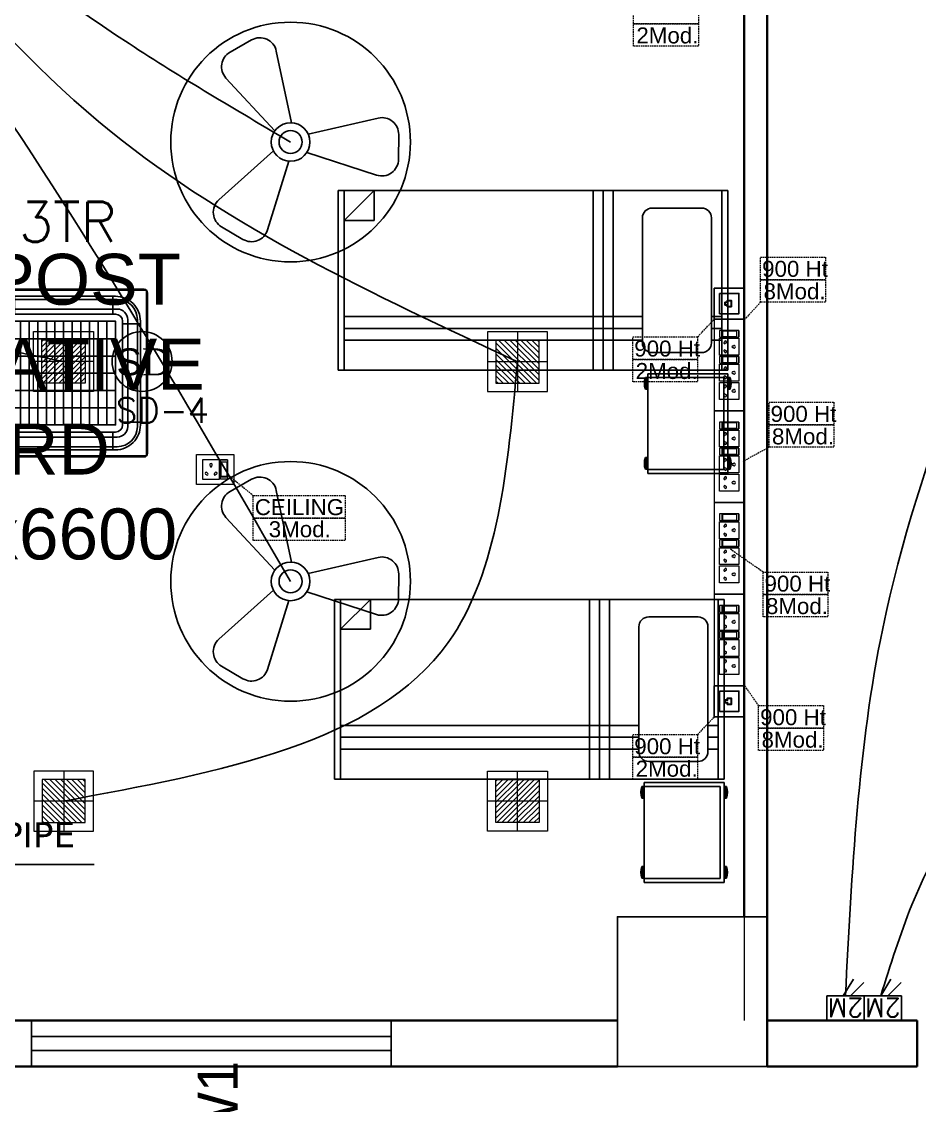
# Model space of a CAD drawing. Extents: x 3550807 to 4078732, y -628171 to -515859.
# Drawn here: x 3730015 to 3734509, y -608060 to -602634 of the extents above; entities that cross this region are included whole.
import ezdxf

# ---------------------------------------------------------------- set-up
doc = ezdxf.new("R2010")
doc.units = 0
doc.header["$LTSCALE"] = 6
doc.header["$MEASUREMENT"] = 0
for name, pattern in [('1', [0]), ('CONTINU', [0]), ('DASHED2', [0.375, 0.25, -0.125])]:
    doc.linetypes.add(name, pattern=pattern)
doc.layers.get('0').update_dxf_attribs({"linetype": 'CONTINUOUS'})
for name, color, linetype in [('24W RAW POWER', 1, 'CONTINUOUS'), ('24W UPS POWER LIGHT', 5, 'CONTINUOUS'), ('AC-AHU', 7, 'CONTINUOUS'), ('COL', 5, 'CONTINUOUS'), ('DIM', 7, 'CONTINUOUS'), ('ELE-1200MM CEILINGFAN', 6, 'CONTINUOUS'), ('ELE-2M RAW P.SB', 40, 'CONTINUOUS'), ('ELE-2M UPS P.SB', 3, 'CONTINUOUS'), ('ELE-8M 6-16A UPS SOCKET', 223, 'CONTINUOUS'), ('ELE.LAN POINT', 3, 'CONTINUOUS'), ('FA-FIRE TEXT', 7, 'CONTINUOUS'), ('furniture', 33, 'CONTINUOUS'), ('JOINERY', 7, 'CONTINUOUS'), ('MEP_HVAC_TEXT', 7, 'CONTINUOUS'), ('TEXT', 5, 'CONTINUOUS'), ('Window', 161, 'CONTINUOUS')]:
    doc.layers.add(name, color=color, linetype=linetype)
doc.layers.add('CFT_LOOPING', color=7, linetype='1', lineweight=0, true_color=0xd6d600)
for name, color, linetype, lineweight in [('ELE-24W EMERGENCY  LED LIGHT', 5, 'CONTINUOUS', 18), ('ELE-24W LED LIGHT', 1, 'CONTINUOUS', 18), ('ELE-2NOS OF 6-16 RAW POWER SOCKET', 1, 'CONTINUOUS', 20), ('ELE-3NOS 6-16A POWER SOCKET', 5, 'CONTINUOUS', 25), ('ELE. 2N0S OF 6-16 UPS SOCKETS', 191, 'CONTINUOUS', 15), ('FA-BELOW SMOKE DERECTOR', 1, 'CONTINUOUS', 25), ('HTL-AC UNIT', 5, 'CONTINUOUS', 25), ('WALL', 10, 'CONTINUOUS', 35)]:
    doc.layers.add(name, color=color, linetype=linetype, lineweight=lineweight)
doc.layers.add('ELE-6A AC SOCKET', color=7, linetype='CONTINUOUS', true_color=0x00ceb6)
doc.layers.add('ELE-LIGHTING WIRING', color=7, linetype='CONTINUOUS', true_color=0x63d7b6)
doc.styles.add('ARIAL', font='arial.ttf')
doc.styles.add('PDF Times New Roman', font='times.ttf')
doc.styles.add('ROMANS', font='romans.shx')
doc.styles.get("Standard").update_dxf_attribs({"font": 'SIMPLEX'})
doc.styles.add('VERDANA', font='verdana.ttf')
doc.dimstyles.new('TEXT', dxfattribs={"dimscale": 0, "dimtxt": 500, "dimasz": 100, "dimexe": 75, "dimexo": 100, "dimgap": 50, "dimtad": 0, "dimdec": 0, "dimzin": 0, "dimdsep": 46, "dimtxsty": 'ARIAL', "dimblk": 'OBLIQUE', "dimcen": 0.09, "dimdle": 100, "dimclrd": 256, "dimclre": 256, "dimclrt": 6, "dimadec": 0, "dimazin": 0, "dimtfac": 1, "dimtdec": 0, "dimtofl": 0, "dimtmove": 2, "dimatfit": 3, "dimfxl": 0, "dimfrac": 2, "dimtolj": 1, "dimtzin": 0, "dimarcsym": 0})

# ---------------------------------------------------------------- blocks, each defined once
blk = doc.blocks.new('A$C45A5314D')
at = {"layer": 'furniture', "color": 8, "ltscale": 0.75}
for p, q in [((-1962.169293559971, 946.4350902461447), (-1950.000318564358, 946.4350930284418)), ((-1962.169293559971, 946.4350902461447), (-1962.16928005009, 887.3469387483783)), ((-1962.169293367304, 945.5326501459349), (-1950.000318371691, 945.5326529282611)), ((-1962.169293111889, 944.4153746164811), (-1950.000318116276, 944.4153773987782)), ((-1962.169292830862, 943.1863666957361), (-1950.000317835249, 943.1863694780623)), ((-1962.169292434934, 941.4545845179528), (-1950.00031743932, 941.454587300279)), ((-1962.169291911297, 939.1641618874855), (-1950.000316915684, 939.1641646698117)), ((-1962.169291229919, 936.184260518261), (-1950.000316234306, 936.1842633005581)), ((-1962.169290279387, 932.0269435954397), (-1950.000315283774, 932.0269463777659)), ((-1962.169289153884, 927.1044393471675), (-1950.000314158271, 927.1044421294937)), ((-1950.000323380576, 967.4999999990396), (-1550.000323380576, 967.5000914549164)), ((-1950.00020906073, 467.4999999990687), (-1950.000323380576, 967.4999999990396)), ((-1930.304268378648, 947.8039540027676), (-1550.000318877283, 947.8040409553505)), ((-1930.304268378648, 947.8039540027676), (-1930.30416306539, 487.1960550009971)), ((-1550.000323380576, 967.5000914549164), (-1550.00020906073, 467.5000914549455)), ((-1537.831343568745, 946.4351872666448), (-1550.000318564358, 946.4351844843186)), ((-1537.83134334872, 945.532747166435), (-1550.000318344333, 945.5327443841379)), ((-1537.831343093188, 944.4154716369521), (-1550.000318088802, 944.415468854655)), ((-1537.831342812278, 943.1864637162362), (-1550.000317807891, 943.1864609339391)), ((-1537.831342416233, 941.4546815384529), (-1550.000317411846, 941.4546787561558)), ((-1537.831341892597, 939.1642589079856), (-1550.00031688821, 939.1642561256886)), ((-1537.831341211218, 936.1843575387611), (-1550.000316206831, 936.1843547564349)), ((-1537.831340260687, 932.0270406159398), (-1550.000315256417, 932.0270378336427)), ((-1537.8313391353, 927.1045363676676), (-1550.000314130913, 927.1045335853705)), ((-1537.831343568745, 946.4351872666448), (-1537.831330058863, 887.3470357688784)), ((-1962.169287734432, 920.8961900892027), (-1950.000312738819, 920.8961928714998)), ((-1962.169285902986, 912.8858390562236), (-1950.000310907373, 912.8858418385498)), ((-1962.169284483534, 906.6775897982589), (-1950.000309487921, 906.6775925805559)), ((-1962.169283358031, 901.7550855499867), (-1950.000308362418, 901.7550883322838)), ((-1962.1692824075, 897.5977686271654), (-1950.000307411887, 897.5977714094915)), ((-1962.169281726237, 894.6178672579408), (-1950.000306730624, 894.6178700402379)), ((-1962.169281202485, 892.3274446274736), (-1950.000306206872, 892.3274474097707)), ((-1962.169280806556, 890.5956624496903), (-1950.000305810943, 890.5956652319874)), ((-1962.16928052553, 889.3666545289743), (-1950.000305529917, 889.3666573112714)), ((-1962.169280270115, 888.2493789994915), (-1950.000305274501, 888.2493817817885)), ((-1962.16928005009, 887.3469387483783), (-1950.000305054476, 887.3469415306754)), ((-1537.831337715848, 920.8962871097028), (-1550.000312711461, 920.8962843273766)), ((-1537.831335884286, 912.8859360767237), (-1550.000310879899, 912.8859332944266)), ((-1537.831334464834, 906.677686818759), (-1550.000309460447, 906.6776840364328)), ((-1537.831333339447, 901.7551825704868), (-1550.00030833506, 901.7551797881606)), ((-1537.831332388916, 897.5978656476655), (-1550.000307384529, 897.5978628653684)), ((-1537.831331707537, 894.6179642784409), (-1550.00030670315, 894.6179614961147)), ((-1537.831331183901, 892.3275416479737), (-1550.000306179514, 892.3275388656475)), ((-1537.831330787856, 890.5957594701904), (-1550.000305783469, 890.5957566878642)), ((-1537.831330506946, 889.3667515494744), (-1550.000305502559, 889.3667487671482)), ((-1537.831330251414, 888.2494760199916), (-1550.000305247027, 888.2494732376654)), ((-1537.831330058863, 887.3470357688784), (-1550.000305054476, 887.3470329865522)), ((-1962.169201872079, 545.4205725681968), (-1950.000226876466, 545.4205753504939)), ((-1962.169201872079, 545.4205725681968), (-1962.169188362197, 486.3324210713618)), ((-1962.169201679528, 544.5181324330333), (-1950.000226683915, 544.5181352153304)), ((-1962.169201423996, 543.4008569035504), (-1950.000226428383, 543.4008596858475)), ((-1537.831251880853, 545.4206695886969), (-1550.000226876466, 545.4206668063707)), ((-1537.831251660828, 544.5182294535043), (-1550.000226656441, 544.5182266712072)), ((-1537.831251405412, 543.4009539240506), (-1550.000226401025, 543.4009511417244)), ((-1537.831251880853, 545.4206695886969), (-1537.831238370971, 486.3325180918619)), ((-1962.169201143086, 542.1718489828345), (-1950.000226147473, 542.1718517651316)), ((-1962.169200747041, 540.4400668050512), (-1950.000225751428, 540.4400695873483)), ((-1962.169200223405, 538.149644174584), (-1950.000225227792, 538.149646956881)), ((-1962.169199542142, 535.1697428053303), (-1950.000224546529, 535.1697455876565)), ((-1962.169198591611, 531.0124258825381), (-1950.000223595998, 531.0124286648352)), ((-1962.169197466108, 526.0899216342368), (-1950.000222470495, 526.089924416563)), ((-1962.169196046656, 519.881672376272), (-1950.000221051043, 519.8816751585982)), ((-1962.169194215094, 511.8713213432929), (-1950.000219219481, 511.8713241256191)), ((-1962.169192795642, 505.6630720853282), (-1950.000217800029, 505.6630748676544)), ((-1962.169191670255, 500.740567837056), (-1950.000216674642, 500.7405706193531)), ((-1962.169190719724, 496.5832509142347), (-1950.000215724111, 496.5832536965609)), ((-1962.169190038345, 493.6033495450101), (-1950.000215042732, 493.6033523273072)), ((-1962.169189514709, 491.3129269145429), (-1950.000214519096, 491.31292969684)), ((-1962.16918911878, 489.5811447367596), (-1950.000214123167, 489.5811475190567)), ((-1962.169188837754, 488.3521368160436), (-1950.000213842141, 488.3521395983407)), ((-1537.831251124386, 542.1719460033055), (-1550.000226119999, 542.1719432210084)), ((-1537.831250728457, 540.4401638255222), (-1550.00022572407, 540.4401610432251)), ((-1537.831250204705, 538.1497411950841), (-1550.000225200318, 538.1497384127579)), ((-1537.831249523442, 535.1698398258304), (-1550.000224519055, 535.1698370435333)), ((-1537.831248572911, 531.0125229030382), (-1550.000223568524, 531.012520120712)), ((-1537.831247447408, 526.0900186547369), (-1550.000222443021, 526.0900158724398)), ((-1537.831246027956, 519.8817693967721), (-1550.000221023569, 519.881766614475)), ((-1537.83124419651, 511.8714183637931), (-1550.000219192123, 511.871415581496)), ((-1537.831242777058, 505.6631691058283), (-1550.000217772671, 505.6631663235312)), ((-1537.831241651555, 500.7406648575561), (-1550.000216647168, 500.7406620752299)), ((-1537.831240701023, 496.5833479347348), (-1550.000215696637, 496.5833451524377)), ((-1537.831240019761, 493.6034465655102), (-1550.000215015374, 493.603443783184)), ((-1537.831239496008, 491.313023935043), (-1550.000214491622, 491.3130211527168)), ((-1537.83123910008, 489.5812417572597), (-1550.000214095693, 489.5812389749335)), ((-1537.831238819053, 488.3522338365437), (-1550.000213814666, 488.3522310542176)), ((-1962.169188582222, 487.2348612865608), (-1950.000213586609, 487.2348640688579)), ((-1962.169188375934, 486.3324211113795), (-1950.000213380321, 486.3324238936766)), ((-1962.169188362197, 486.3324210713618), (-1950.000213366584, 486.3324238536588)), ((-1550.00020906073, 467.5000914549455), (-1950.00020906073, 467.4999999990687)), ((-1550.000213564024, 487.196141953551), (-1930.30416306539, 487.1960550009971)), ((-1537.831238563638, 487.2349583070609), (-1550.000213559251, 487.2349555247347)), ((-1537.831238370971, 486.3325180918619), (-1550.000213366584, 486.3325153095648))]:
    blk.add_line(p, q, dxfattribs=at)
at = {"layer": 'furniture', "color": 8}
for p, q in [((-0.0002057774689774305, 450.0038746585774), (-1950.00020577712, 450.0034288111783)), ((-1950.00020577712, 450.0034288111783), (-1949.999999999767, -450.0034288112074)), ((-1920.472421734361, 450.0034355623939), (-1920.472215957125, -450.0034220599919)), ((-1376.51405436988, -450.0030468742287), (-1376.51405436988, 450.003810747431)), ((-1326.51405436988, -450.0030354422212), (-1326.51405436988, 450.0038221794156)), ((-1276.51405436988, -450.0030240102135), (-1276.51405436988, 450.0038336114002)), ((-29.52778404287528, -450.0029897141217), (-29.52798982011143, 450.0038679073618)), ((-1.164153218269348e-10, -450.0029829629061), (-0.0002057774689774305, 450.0038746585774)), ((-1572.335614510463, 361.8807606632472), (-1819.75112589763, 361.8807040942484)), ((-1920.472387978352, 300.0036517348778), (-1868.964085694443, 300.0036517348778)), ((-1868.964088050066, 312.6677194376825), (-1868.963945073541, -312.6676823806774)), ((-1523.122629853897, 312.6677985107817), (-1523.122486877488, -312.6676033076078)), ((-1523.122627498257, 300.0036517348778), (-29.52795606400309, 300.0036517348778)), ((-1920.472374475908, 240.9480836494184), (-1868.964072191993, 240.9480836494184)), ((-1523.122613995819, 240.9480836494184), (-29.52794256155978, 240.9480836494184)), ((-1920.472360973465, 181.8925155639879), (-1868.964058689544, 181.8925155639879)), ((-1523.12260049338, 181.8925155639879), (-29.52792905911646, 181.8925155639879)), ((-179.5279898201114, -450.00295541816), (-29.52795552411703, -300.0027735416377)), ((-179.5279898201114, -450.00295541816), (-179.5279898201114, -300.0027735416378)), ((-29.52795552411703, -300.0027735416377), (-179.5279898201115, -300.0027735416377)), ((-1819.750960416975, -361.8806445331725), (-1572.335449029924, -361.8805879641736)), ((-1949.999999999767, -450.0034288112074), (-1.164153218269348e-10, -450.0029829629061))]:
    blk.add_line(p, q, dxfattribs=at)
at = {"layer": 'furniture', "color": 8, "ltscale": 0.75}
for centre, start, end in [((-1875.999065871118, 916.8910341996525), 161.0753686590252, 198.9246575401641), ((-1624.001557746669, 916.8910918162728), 341.0753686590253, 18.92465754016413), ((-1875.998974183341, 515.8765165226359), 161.0753686590252, 198.9246575401641), ((-1624.001466058893, 515.8765741392854), 341.0753686590253, 18.92465754016413)]:
    blk.add_arc(centre, 91.09423355751099, start, end, dxfattribs=at)
at = {"layer": 'furniture', "color": 8}
for centre, start, end in [((-1819.751114645507, 312.6677306897182), 90.0000131000894, 180.0000131000894), ((-1572.335603258456, 312.667787258717), 1.310008938467266e-05, 90.0000131000894), ((-1819.750971669098, -312.6676711286423), 180.0000131000894, 270.0000131000893), ((-1572.335460281931, -312.6676145596434), 270.0000131000893, 1.310008938467266e-05)]:
    blk.add_arc(centre, 49.21297340451422, start, end, dxfattribs=at)
blk = doc.blocks.new('2M UPS SB')
at = {"layer": 'ELE-2M UPS P.SB', "color": 3}
for p, q in [((-133.7655910551548, 160), (-69.26612788438797, 265.2194964364171)), ((-88.23655763268471, 160), (-3.38374388217926, 244.8528137430549)), ((-240, 160), (-240, 0)), ((0, 160), (-240, 160)), ((0, 160), (0, 0))]:
    blk.add_line(p, q, dxfattribs=at)
blk.add_text('2M', height=120, rotation=180, dxfattribs=at).set_placement((-6.021764248609543, 142.9791077449918))
blk = doc.blocks.new('2M SB')
at = {"layer": 'ELE-2M RAW P.SB'}
for p, q in [((-133.7655910551548, 160), (-69.26612788438797, 265.2194964364171)), ((-88.23655763268471, 160), (-3.38374388217926, 244.8528137430549)), ((-240, 160), (-240, 0)), ((0, 160), (-240, 160)), ((0, 160), (0, 0))]:
    blk.add_line(p, q, dxfattribs=at)
blk.add_text('2M', height=120, rotation=180, dxfattribs=at).set_placement((-6.021764248609543, 142.9791077449918))
blk = doc.blocks.new('24w led light')
at = {"layer": 'ELE-24W LED LIGHT', "color": 1, "lineweight": 0}
for p, q in [((159.0000000012145, 158.9999999986694), (-159.9999999987274, 159.0000000012225)), ((-159.9999999987274, 159.0000000012225), (-160.0000000012806, -159.9999999987194)), ((-0.5000000012805742, -159.999999999996), (-0.4999999987274407, 158.999999999946)), ((158.9999999987194, -160.0000000012726), (159.0000000012145, 158.9999999986694)), ((114.5367849160933, 114.5367849143026), (-115.5367849143026, 114.5367849161594)), ((-115.5367849143026, 114.5367849161594), (-115.5367849161594, -115.5367849143526)), ((110.1664341049445, -115.5367849160353), (-115.5367849143606, 110.1664341068094)), ((81.97055120514068, -115.5367849159193), (-115.5367849145927, 81.97055120700553)), ((114.5367849144106, -91.7112528255815), (-91.71125282390676, 114.5367849159273)), ((114.5367849147007, -63.51536992577766), (-63.51536992410293, 114.5367849156952)), ((114.5367849149328, -35.31948702603185), (-35.31948702429909, 114.5367849155211)), ((114.5367849151069, -7.123604126228013), (-7.123604124495255, 114.536784915289)), ((114.536784915339, 21.07227877357582), (21.07227877536661, 114.5367849150569)), ((114.5367849155711, 49.26816167332163), (49.26816167511242, 114.5367849148248)), ((114.5367849158032, 77.46404457312546), (77.46404457497428, 114.5367849145927)), ((114.5367849160353, 105.6599274730454), (105.6599274747201, 114.5367849143606)), ((114.5367849142945, -115.5367849162094), (114.5367849160933, 114.5367849143026)), ((53.77466830533685, -115.5367849157452), (-115.5367849147668, 53.77466830725971)), ((25.57878540547499, -115.536784915397), (-115.5367849150569, 25.57878540745588)), ((-160.000000000004, -0.4999999987194258), (158.999999999996, -0.5000000012725593)), ((-2.617097494328851, -115.5367849151649), (-115.536784915231, -2.617097492464012)), ((-30.81298039413269, -115.5367849150489), (-115.5367849154631, -30.81298039220982)), ((-59.00886329393652, -115.5367849148168), (-115.5367849156952, -59.00886329212971)), ((-87.20474619374036, -115.5367849144686), (-115.5367849159273, -87.20474619181749)), ((-160.0000000012806, -159.9999999987194), (158.9999999987194, -160.0000000012726)), ((-115.4006290935442, -115.5367849142945), (-115.5367849161594, -115.4006290915633)), ((-115.5367849161594, -115.5367849143526), (114.5367849142945, -115.5367849162094))]:
    blk.add_line(p, q, dxfattribs=at)
blk = doc.blocks.new('A$C07FB25EA')
at = {"layer": 'ELE-1200MM CEILINGFAN', "color": 3}
for p, q in [((0.2555713899018883, 2.637343919337582), (3.168330920685548, 12.07415516399124)), ((6.532776267500593, 13.36735990063607), (9.466628320107704, 11.64112324596863)), ((9.838218455632159, 7.943537505430868), (2.358767898105725, 1.207109641702118)), ((-11.7984145034352, 4.548378357842012), (-2.224771563924151, 1.439198100535577)), ((-14.84286138923198, -1.026129745423532), (-14.81482261964993, 2.37777899041248)), ((-2.411792527615034, -1.097340643536882), (-12.04069056159642, -3.293222517087997)), ((1.960196047803038, -12.49191586327652), (-0.1339963341779367, -2.646307742243152)), ((2.156221137716784, -1.540003275806157), (8.872359640910874, -8.780932646906876)), ((8.31008512173139, -12.34123015521618), (5.348194299542229, -14.01890223638475))]:
    blk.add_line(p, q, dxfattribs=at)
at = {"layer": 'ELE-1200MM CEILINGFAN', "color": 5, "ltscale": 10}
blk.add_circle((0, 0), 16.44920765180997, dxfattribs=at)
at = {"layer": 'ELE-1200MM CEILINGFAN', "color": 3}
for radius in [2.649698036423876, 1.57768634052507]:
    blk.add_circle((0, 0), radius, dxfattribs=at)
for centre, radius, start, end in [((5.364932230608247, 11.38253260855709), 2.302911, 59.52805232013018, 162.5228544712673), ((8.29878428322263, 9.656295953875087), 2.302911, 311.9493309576654, 59.52805232013018), ((-12.51198974412546, 2.358810032856127), 2.302911000000001, 71.9493309579858, 179.5280523201116), ((-12.54002851371843, -1.045098702990799), 2.302911000000001, 179.5280523201116, 282.5228544713182), ((7.175096283113817, -10.33743390556629), 2.302911000000001, 299.5280523201873, 42.52285447146621), ((4.213205460910103, -12.01510598673485), 2.302911000000001, 191.9493309577734, 299.5280523201873)]:
    blk.add_arc(centre, radius, start, end, dxfattribs=at)
blk = doc.blocks.new('24w led emeregency')
at = {"layer": 'ELE-24W EMERGENCY  LED LIGHT'}
h = blk.add_hatch(dxfattribs=at)
h.set_pattern_fill('ANSI31', scale=166.666666666665, style=0)
h.set_pattern_definition([(45, (0, 0), (-14.73139127471959, 14.7313912747196), [])])
h.paths.add_polyline_path([(-115.397401795839, -115.397401795839), (-115.397401795839, 115.397401795839), (115.397401795839, 115.397401795839), (115.397401795839, -115.397401795839)])
at = {"layer": 'ELE-24W EMERGENCY  LED LIGHT', "color": 5}
for p, q in [((0, 160), (0, -160)), ((-160, 0), (160, 0))]:
    blk.add_line(p, q, dxfattribs=at)
for points in [[(-160, -160), (-160, 160), (160, 160), (160, -160)], [(-115.397401795839, -115.397401795839), (-115.397401795839, 115.397401795839), (115.397401795839, 115.397401795839), (115.397401795839, -115.397401795839)]]:
    blk.add_lwpolyline(points, close=True, dxfattribs=at)
blk = doc.blocks.new('543WYH')
at = {"layer": 'ELE-2NOS OF 6-16 RAW POWER SOCKET', "color": 30, "linetype": 'ByBlock'}
for p, q in [((-123.5217769169249, -56.96345380821731), (-123.5217769169249, -90.77214946039021)), ((-26.47829865571111, -56.96345380821731), (-123.5217769169249, -56.96345380821731)), ((-26.47829865571111, -56.96345380821731), (-123.5217769169249, -56.96345380821731)), ((-123.5217769169249, -90.77214946039021), (-26.47829865571111, -90.77214946039021)), ((-123.5217769169249, -96.40693206898868), (-26.47829865571111, -96.40693206898868)), ((-123.5217769169249, -181.4217434299644), (-123.5217769169249, -96.40693206898868)), ((-112.9565595253371, -59.78084511263296), (-112.9565595253371, -87.95475815609097)), ((-37.04351604729891, -59.78084511263296), (-112.9565595253371, -59.78084511263296)), ((-112.9565595253371, -87.95475815609097), (-37.04351604729891, -87.95475815609097)), ((-109.5756899602711, -59.78084511263296), (-109.5756899602711, -87.95475815609097)), ((-37.04351604729891, -87.95475815609097), (-37.04351604729891, -59.78084511263296)), ((-26.47829865571111, -56.96345380821731), (-26.47829865571111, -90.77214946039021)), ((-26.47829865571111, -90.77214946039021), (-26.47829865571111, -56.96345380821731)), ((-26.47829865571111, -96.40693206898868), (-26.47829865571111, -181.4217434299644)), ((-26.47829865571111, -181.4217434299644), (-123.5217769169249, -181.4217434299644)), ((-123.5217769169249, -187.0565260385629), (-123.5217769169249, -220.8652216907358)), ((-26.47829865571111, -187.0565260385629), (-123.5217769169249, -187.0565260385629)), ((-26.47829865571111, -187.0565260385629), (-123.5217769169249, -187.0565260385629)), ((-112.9565595253371, -189.8739173429785), (-112.9565595253371, -218.047830386553)), ((-37.04351604729891, -189.8739173429785), (-112.9565595253371, -189.8739173429785)), ((-109.5756899602711, -189.8739173429785), (-109.5756899602711, -218.047830386553)), ((-37.04351604729891, -218.047830386553), (-37.04351604729891, -189.8739173429785)), ((-26.47829865571111, -187.0565260385629), (-26.47829865571111, -220.8652216907358)), ((-26.47829865571111, -220.8652216907358), (-26.47829865571111, -187.0565260385629)), ((-123.5217769169249, -220.8652216907358), (-26.47829865571111, -220.8652216907358)), ((-123.5217769169249, -311.5148156604264), (-123.5217769169249, -226.5000042994507)), ((-123.5217769169249, -226.5000042994507), (-26.47829865571111, -226.5000042994507)), ((-112.9565595253371, -218.047830386553), (-37.04351604729891, -218.047830386553)), ((-26.47829865571111, -226.5000042994507), (-26.47829865571111, -311.5148156604264)), ((-26.47829865571111, -311.5148156604264), (-123.5217769169249, -311.5148156604264)), ((-123.5217769169249, -402.164409630117), (-123.5217769169249, -317.1495982691413)), ((-123.5217769169249, -317.1495982691413), (-26.47829865571111, -317.1495982691413)), ((-26.47829865571111, -317.1495982691413), (-26.47829865571111, -402.164409630117)), ((-26.47829865571111, -402.164409630117), (-123.5217769169249, -402.164409630117))]:
    blk.add_line(p, q, dxfattribs=at)
blk.add_lwpolyline([(-150.0000377865508, -4.299450665712357e-06), (-150.0000377865508, -459.1278591387672), (-3.778655081987381e-05, -459.1278591387672), (-3.778655081987381e-05, -4.299450665712357e-06)], close=True, dxfattribs=at)
for centre, radius, start, end in [((-97.86541882064193, -119.1818274246762), 4.600757324911249, 112.6838099348948, 345.0951366623098), ((-97.86541882064193, -158.6468480741605), 4.600757324911249, 14.90486333769024, 247.3161900656643), ((-93.9430803344585, -114.6872336358065), 5.702069884254543, 275.2689128867673, 182.510033704047), ((-93.9430803344585, -163.141441863263), 5.702069884254543, 177.489966295953, 84.73108711323273), ((-57.6623558755964, -138.914337749593), 4.216839631109748, 71.40311952469378, 288.5968804753062), ((-51.0442146747373, -138.914337749593), 6.616767067349747, 217.1583653105455, 142.8416346886511), ((-97.86541882064193, -249.2748996550217), 4.600757324911249, 112.6838099348948, 345.0951366609087), ((-93.9430803344585, -244.780305866152), 5.702069884254543, 275.2689128867673, 182.5100337052157), ((-57.6623558755964, -269.0074099799385), 4.216839631109748, 71.40311952469378, 288.5968804753062), ((-51.0442146747373, -269.0074099799385), 6.616767067349747, 217.1583653105455, 142.8416346894545), ((-97.86541882064193, -288.7399203048553), 4.600757324911249, 14.90486333909126, 247.3161900651052), ((-93.9430803344585, -293.234514093725), 5.702069884254543, 177.4899662947843, 84.73108711323273), ((-97.86541882064193, -339.9244936248288), 4.600757324911249, 112.6838099343357, 345.0951366623098), ((-97.86541882064193, -379.3895142744295), 4.600757324911249, 14.90486333769024, 247.3161900656643), ((-93.9430803344585, -335.4298998358427), 5.702069884254543, 275.2689128867673, 182.5100337052157), ((-93.9430803344585, -383.8841080634156), 5.702069884254543, 177.4899662947843, 84.73108711323273), ((-57.6623558755964, -359.6570039496291), 4.216839631109748, 71.40311952469378, 288.5968804753062), ((-51.0442146747373, -359.6570039496291), 6.616767067349747, 217.1583653105455, 142.8416346894545)]:
    blk.add_arc(centre, radius, start, end, dxfattribs=at)
blk = doc.blocks.new('543E')
at = {"layer": 'ELE. 2N0S OF 6-16 UPS SOCKETS', "color": 72, "linetype": 'ByBlock'}
for p, q in [((-123.5217769159935, -56.96349896851461), (-123.5217769159935, -90.77219462010544)), ((-26.47829865524545, -56.96349896851461), (-123.5217769159935, -56.96349896851461)), ((-26.47829865524545, -56.96349896851461), (-123.5217769159935, -56.96349896851461)), ((-123.5217769159935, -90.77219462010544), (-26.47829865524545, -90.77219462010544)), ((-123.5217769159935, -96.40697722870391), (-26.47829865524545, -96.40697722870391)), ((-123.5217769159935, -181.4217885899125), (-123.5217769159935, -96.40697722870391)), ((-112.9565595248714, -59.78089027281385), (-112.9565595248714, -87.9548033158062)), ((-37.04351604636759, -59.78089027281385), (-112.9565595248714, -59.78089027281385)), ((-112.9565595248714, -87.9548033158062), (-37.04351604636759, -87.9548033158062)), ((-109.5756899598055, -59.78089027281385), (-109.5756899598055, -87.9548033158062)), ((-37.04351604636759, -87.9548033158062), (-37.04351604636759, -59.78089027281385)), ((-26.47829865524545, -56.96349896851461), (-26.47829865524545, -90.77219462010544)), ((-26.47829865524545, -90.77219462010544), (-26.47829865524545, -56.96349896851461)), ((-26.47829865524545, -96.40697722870391), (-26.47829865524545, -181.4217885899125)), ((-26.47829865524545, -181.4217885899125), (-123.5217769159935, -181.4217885899125)), ((-123.5217769159935, -187.0565711985109), (-123.5217769159935, -220.8652668508003)), ((-26.47829865524545, -187.0565711985109), (-123.5217769159935, -187.0565711985109)), ((-26.47829865524545, -187.0565711985109), (-123.5217769159935, -187.0565711985109)), ((-112.9565595248714, -189.8739625028102), (-112.9565595248714, -218.047875546501)), ((-37.04351604636759, -189.8739625028102), (-112.9565595248714, -189.8739625028102)), ((-109.5756899598055, -189.8739625028102), (-109.5756899598055, -218.047875546501)), ((-37.04351604636759, -218.047875546501), (-37.04351604636759, -189.8739625028102)), ((-26.47829865524545, -187.0565711985109), (-26.47829865524545, -220.8652668508003)), ((-26.47829865524545, -220.8652668508003), (-26.47829865524545, -187.0565711985109)), ((-123.5217769159935, -220.8652668508003), (-26.47829865524545, -220.8652668508003)), ((-123.5217769159935, -311.5148608206073), (-123.5217769159935, -226.5000494593987)), ((-123.5217769159935, -226.5000494593987), (-26.47829865524545, -226.5000494593987)), ((-112.9565595248714, -218.047875546501), (-37.04351604636759, -218.047875546501)), ((-26.47829865524545, -226.5000494593987), (-26.47829865524545, -311.5148608206073)), ((-26.47829865524545, -311.5148608206073), (-123.5217769159935, -311.5148608206073)), ((-123.5217769159935, -402.1644547904143), (-123.5217769159935, -317.1496434292058)), ((-123.5217769159935, -317.1496434292058), (-26.47829865524545, -317.1496434292058)), ((-26.47829865524545, -317.1496434292058), (-26.47829865524545, -402.1644547904143)), ((-26.47829865524545, -402.1644547904143), (-123.5217769159935, -402.1644547904143))]:
    blk.add_line(p, q, dxfattribs=at)
blk.add_lwpolyline([(-150.0000377856195, -4.945939872413874e-05), (-150.0000377856195, -459.1279042988317), (-3.778561949729919e-05, -459.1279042988317), (-3.778561949729919e-05, -4.945939872413874e-05)], close=True, dxfattribs=at)
for centre, radius, start, end in [((-97.86541882017627, -119.1818725845078), 4.60075732491125, 112.683809928426, 345.0951366623096), ((-97.86541882017627, -158.6468932341086), 4.60075732491125, 14.90486333769031, 247.316190071574), ((-93.94308033399284, -114.6872787954053), 5.702069884254543, 275.2689128915341, 182.510033707553), ((-93.94308033399284, -163.1414870232111), 5.702069884254543, 177.4899662994587, 84.73108710846594), ((-57.66235587513074, -138.9143829093082), 4.216839631109748, 71.40311952469379, 288.5968804753062), ((-51.04421467427164, -138.9143829093082), 6.616767067349747, 217.1583653161947, 142.8416346902578), ((-97.86541882017627, -249.2749448152026), 4.60075732491125, 112.683809928426, 345.0951366623096), ((-93.94308033399284, -244.7803510261001), 5.702069884254543, 275.2689128915341, 182.510033707553), ((-57.66235587513074, -269.007455140003), 4.216839631109748, 71.40311952469392, 288.5968804753061), ((-51.04421467427164, -269.007455140003), 6.616767067349747, 217.1583653097421, 142.841634690258), ((-97.86541882017627, -288.7399654648034), 4.60075732491125, 14.90486333769031, 247.3161900715739), ((-93.94308033399284, -293.2345592539059), 5.702069884254543, 177.4899662924471, 84.73108710846597), ((-97.86541882017627, -339.9245387850096), 4.60075732491125, 112.6838099284261, 345.0951366623096), ((-97.86541882017627, -379.3895594346104), 4.60075732491125, 14.90486333769031, 247.3161900715739), ((-93.94308033399284, -335.4299449959071), 5.702069884254543, 275.268912891534, 182.5100337075529), ((-93.94308033399284, -383.8841532237129), 5.702069884254543, 177.4899662924471, 84.73108710846597), ((-57.66235587513074, -359.65704910981), 4.216839631109748, 71.40311952469392, 288.5968804753061), ((-51.04421467427164, -359.65704910981), 6.616767067349747, 217.1583653097421, 142.8416346838053)]:
    blk.add_arc(centre, radius, start, end, dxfattribs=at)
blk = doc.blocks.new('EQ2WE')
at = {"layer": 'ELE-6A AC SOCKET', "lineweight": 0}
for p, q in [((-98.74961535586044, 169.5296093540965), (-215.4297063327394, 169.5296093540965)), ((-215.4297063327394, 169.5296093540965), (-215.4297063327394, 36.34056040062569)), ((-98.74961535586044, 36.34056040062569), (-98.74961535586044, 169.5296093540965)), ((-91.01605767477304, 36.34056040062569), (-91.01605767477304, 169.5296093540965)), ((-91.01605767477304, 169.5296093540965), (-44.61471158778295, 169.5296093540965)), ((-44.61471158778295, 169.5296093540965), (-91.01605767477304, 169.5296093540965)), ((-87.14927883446217, 50.84098105295561), (-87.14927883446217, 155.0291887017665)), ((-87.14927883446217, 155.0291887017665), (-48.48149042809382, 155.0291887017665)), ((-48.48149042809382, 155.0291887017665), (-48.48149042809382, 50.84098105295561)), ((-44.61471158778295, 169.5296093540965), (-44.61471158778295, 36.34056040062569)), ((-44.61471158778295, 169.5296093540965), (-44.61471158778295, 36.34056040062569)), ((-215.4297063327394, 36.34056040062569), (-98.74961535586044, 36.34056040062569)), ((-44.61471158778295, 36.34056040062569), (-91.01605767477304, 36.34056040062569)), ((-48.48149042809382, 55.48111566121224), (-87.14927883446217, 55.48111566121224)), ((-48.48149042809382, 50.84098105295561), (-87.14927883446217, 50.84098105295561))]:
    blk.add_line(p, q, dxfattribs=at)
blk.add_lwpolyline([(0, 0), (-257.3377121933736, 0), (-257.3377121933736, 205.8701697547222), (0, 205.8701697547222)], close=True, dxfattribs=at)
for centre, radius, start, end in [((-190.3405810883269, 76.93636897683609), 7.825907300167327, 5.268912887902898, 272.5100337055451), ((-184.1718958457932, 71.55308571003843), 6.314391276533496, 202.6838099291593, 75.09513666362629), ((-157.0896608447656, 135.8136806810508), 9.081299729220849, 307.1583653148004, 232.8416346884283), ((-157.0896608447656, 126.7304949983954), 5.787476604568305, 161.4031195280473, 18.59688047086035), ((-130.0074258428067, 71.55308571003843), 6.314391276533496, 104.9048633363737, 337.3161900708406), ((-123.8387406007387, 76.93636897683609), 7.825907300167327, 267.4899662944549, 174.7310871120971)]:
    blk.add_arc(centre, radius, start, end, dxfattribs=at)
blk = doc.blocks.new('Voice')
at = {"layer": 'ELE.LAN POINT', "color": 6}
for points in [[(-0.0001435091835446656, -31.83524279187447), (127.8731920092255, -31.83524279191364), (127.8731920092255, 91.99998739433515), (-0.0001435091835446656, 91.99998739437433)], [(21.85946668858487, -9.975632593831826), (106.0135818114571, -9.975632593831826), (106.0135818114571, 70.14037719625334), (21.85946668858487, 70.14037719629252)], [(77.26763112169853, 21.4423185055611), (69.73059573140364, 21.4423185055611), (69.73059573140364, 11.69924630392988), (58.14245276861877, 11.69924630392988), (58.14245276861877, 21.4423185055611), (50.60541737832387, 21.4423185055611), (50.60541737832387, 38.72242609717381), (77.26763112169853, 38.72242609717381)], [(75.92159601097843, 22.78835361628119), (68.38456062068354, 22.78835361628119), (68.38456062068354, 13.04528141464998), (59.48848787933886, 13.04528141464998), (59.48848787933886, 22.78835361628119), (51.95145248904397, 22.78835361628119), (51.95145248904397, 37.37639098645371), (75.92159601097843, 37.37639098645371)]]:
    blk.add_lwpolyline(points, close=True, dxfattribs=at)
blk = doc.blocks.new('SMOKE DETECTOR')
at = {"layer": 'FA-BELOW SMOKE DERECTOR', "color": 7}
blk.add_circle((931028.7306233168, -118293.8702529273), 166.0108993562608, dxfattribs=at)
at = {"layer": 'FA-BELOW SMOKE DERECTOR', "insert": (930887.0836242564, -118372.9609814075), "char_height": 150, "attachment_point": 7, "style": 'PDF Times New Roman'}
blk.add_mtext('{\\fArial|b0|i0|c0|p34;S}D', dxfattribs=at)
blk = doc.blocks.new('CASSETTE UNIT - 3TR')
at = {"layer": 'HTL-AC UNIT', "color": 3}
for p, q in [((953753.1645611522, -137420.7786939032), (954583.3184599275, -137420.7786939032)), ((953753.1645611522, -138250.3275891076), (953753.1645611522, -137420.7786939032)), ((954583.3184599275, -137420.7786939032), (954583.3184599275, -138250.3275891076)), ((953951.8543160295, -138094.9827746683), (953951.8543160295, -137576.1235083425)), ((953995.1992564632, -138094.9827746683), (953995.1992564632, -137576.1235083425)), ((954038.3754430684, -138094.9827746683), (954038.3754430684, -137576.1235083425)), ((954081.7203835021, -138094.9827746683), (954081.7203835021, -137576.1235083425)), ((954124.8965701073, -138094.9827746683), (954124.8965701073, -137576.1235083425)), ((954168.2415105408, -138094.9827746683), (954168.2415105408, -137576.1235083425)), ((954211.4176971462, -138094.9827746683), (954211.4176971462, -137576.1235083425)), ((954254.7626375798, -138094.9827746683), (954254.7626375798, -137576.1235083425)), ((954298.1075780136, -138094.9827746683), (954298.1075780136, -137576.1235083425)), ((954341.2837646188, -138094.9827746683), (954341.2837646188, -137576.1235083425)), ((954384.6287050524, -138094.9827746683), (954384.6287050524, -137576.1235083425)), ((954427.9736454859, -137663.4989610975), (953908.509375596, -137663.4989610975)), ((953908.509375596, -137750.0200881364), (954427.9736454859, -137750.0200881364)), ((954427.9736454859, -137836.5412151753), (953908.509375596, -137836.5412151753)), ((953908.509375596, -137923.0623422142), (954427.9736454859, -137923.0623422142)), ((954427.9736454859, -138009.5834692531), (953908.509375596, -138009.5834692531)), ((954583.3184599275, -138250.3275891076), (953753.1645611522, -138250.3275891076))]:
    blk.add_line(p, q, dxfattribs=at)
at = {"layer": 'HTL-AC UNIT', "color": 1}
for p, q in [((953899.8503189568, -137466.7256526461), (954436.6327021227, -137466.7256526461)), ((953899.8503189568, -137515.1785114152), (954436.6327021227, -137515.1785114152)), ((953799.1055268331, -138103.6358382365), (953799.1055268331, -137567.4704447699)), ((953847.5583856021, -138103.6358382365), (953847.5583856021, -137567.4704447699)), ((954488.9246354774, -137567.4704447698), (954488.9246354777, -138103.6358382365)), ((954537.3774942465, -138103.6358382365), (954537.3774942465, -137567.4704447699)), ((954436.632702123, -138155.9277715912), (953899.8503189568, -138155.9277715912)), ((954436.632702123, -138204.3806303602), (953899.8503189568, -138204.3806303602))]:
    blk.add_line(p, q, dxfattribs=at)
at = {"layer": 'HTL-AC UNIT', "color": 8}
for p, q in [((953921.6934705777, -137540.4412046053), (953921.6934705777, -137451.2354452469)), ((954414.7895505034, -137540.4412046053), (954414.7895505034, -137451.2354452469)), ((953872.8270718522, -137589.3076033247), (953783.6213124982, -137589.3076033247)), ((954463.6559492297, -137589.3076033247), (954552.8617085837, -137589.3076033247)), ((953872.8270718522, -138081.7986796816), (953783.6213124982, -138081.7986796816)), ((954463.6559492275, -138081.7986796816), (954552.8617085837, -138081.7986796816)), ((953921.6934705777, -138130.6650784055), (953921.6934705777, -138219.8708377594)), ((954414.7895505034, -138130.6650784055), (954414.7895505034, -138219.8708377594))]:
    blk.add_line(p, q, dxfattribs=at)
at = {"layer": 'HTL-AC UNIT', "color": 3}
blk.add_lwpolyline([(953765.7801606248, -138255.5531415054), (954570.7028604548, -138255.5531415054, 0.4142135623730951), (954588.544012325, -138237.7119896346), (954588.544012325, -137433.3942933761, 0.4142135623730951), (954570.7028604548, -137415.5531415054), (953765.7801606248, -137415.5531415054, 0.4142135623730951), (953747.9390087569, -137433.3942933761), (953747.9390087569, -138237.7119896346, 0.4142135623730951)], format="xyb", close=True, dxfattribs=at)
at = {"layer": 'HTL-AC UNIT', "color": 8}
for points in [[(953908.5093755956, -138219.8708377638), (954427.9736454859, -138219.8708377638, 0.4142135623733611), (954552.8617085813, -138094.9827746681), (954552.8617085813, -137576.1235083425, 0.4142135623733611), (954427.9736454862, -137451.2354452469), (953908.509375596, -137451.2354452469, 0.4142135623735407), (953783.6213125006, -137576.1235083427), (953783.6213125006, -138094.9827746683, 0.4142135623725193)], [(953908.509375596, -138130.6650784099), (954427.9736454859, -138130.6650784099, 0.4142135623731967), (954463.6559492275, -138094.9827746683), (954463.6559492275, -137576.1235083425, 0.4142135623731967), (954427.9736454859, -137540.4412046009), (953908.509375596, -137540.4412046009, 0.4142135623734821), (953872.8270718545, -137576.1235083425), (953872.8270718545, -138094.9827746683, 0.4142135623725923)]]:
    blk.add_lwpolyline(points, format="xyb", close=True, dxfattribs=at)
blk.add_lwpolyline([(953908.509375596, -138094.9827746683), (954427.9736454859, -138094.9827746683), (954427.9736454859, -137576.1235083425), (953908.509375596, -137576.1235083425)], close=True, dxfattribs=at)
at = {"layer": 'HTL-AC UNIT', "color": 1}
for centre, radius, start, end in [((953899.8503189568, -137567.4704447699), 100.7447921237268, 90, 180), ((954436.6327021227, -137567.4704447699), 100.7447921237268, 0, 90), ((953899.8503189568, -137567.4704447699), 52.29193335465882, 90, 180), ((954436.6327021227, -137567.4704447699), 52.29193335465882, 0, 90), ((953899.8503189568, -138103.6358382365), 100.7447921237268, 180, 270), ((953899.8503189568, -138103.6358382365), 52.29193335465882, 180, 270), ((954436.632702123, -138103.6358382365), 52.29193335465882, 270, 0), ((954436.632702123, -138103.6358382365), 100.7447921237268, 270, 0)]:
    blk.add_arc(centre, radius, start, end, dxfattribs=at)
blk = doc.blocks.new('_Oblique')
at = {"color": 0, "linetype": 'ByBlock', "lineweight": -2}
blk.add_line((-0.5, -0.5), (0.5, 0.5), dxfattribs=at)

msp = doc.modelspace()

# ---------------------------------------------------------------- linework, layer by layer
at = {"layer": 'CFT_LOOPING', "color": 7, "linetype": 'DASHED2', "ltscale": 5}
for p, q in [((3733714.254286075, -604038.7425935919), (3733635.415164797, -604123.3557682311)), ((3733398.972307538, -604212.8311018959), (3733482.396935189, -604123.3557230714)), ((3733756.534093065, -604765.2515206732), (3733626.536342573, -604835.8127881024)), ((3731047.625420538, -604903.1987946173), (3731174.361829099, -605007.0049133133)), ((3733726.310843896, -605389.9070259879), (3733560.415089224, -605274.2393370486)), ((3733704.273058044, -606058.9112393551), (3733635.415089224, -605959.8671918884)), ((3733398.972231966, -606204.2338750609), (3733482.396859616, -606114.7584962364))]:
    msp.add_line(p, q, dxfattribs=at)
for points in [[(3733077.797563151, -602532.4386698101), (3733402.617582185, -602532.4386698101), (3733402.617582185, -602644.9386698101), (3733077.797563151, -602644.9386698101)], [(3733077.797563151, -602644.9386698101), (3733402.617582185, -602644.9386698101), (3733402.617582185, -602757.4386698101), (3733077.797563151, -602757.4386698101)], [(3733074.152288503, -604212.8311018959), (3733398.972307538, -604212.8311018959), (3733398.972307538, -604325.3311018959), (3733074.152288503, -604325.3311018959)], [(3733074.152288503, -604325.3311018959), (3733398.972307538, -604325.3311018959), (3733398.972307538, -604437.8311018959), (3733074.152288503, -604437.8311018959)], [(3731174.361829099, -605007.0049133133), (3731633.720497977, -605007.0049133133), (3731633.720497977, -605119.5049133133), (3731174.361829099, -605119.5049133133)], [(3731174.361829099, -605119.5049133133), (3731633.720497977, -605119.5049133133), (3731633.720497977, -605232.0049133133), (3731174.361829099, -605232.0049133133)], [(3733074.152212931, -606204.2338750609), (3733398.972231966, -606204.2338750609), (3733398.972231966, -606316.7338750609), (3733074.152212931, -606316.7338750609)], [(3733074.152212931, -606316.7338750609), (3733398.972231966, -606316.7338750609), (3733398.972231966, -606429.2338750609), (3733074.152212931, -606429.2338750609)]]:
    msp.add_lwpolyline(points, close=True, dxfattribs=at)
at = {"layer": 'CFT_LOOPING', "color": 7, "linetype": 'DASHED2', "ltscale": 5, "elevation": -1.600710675120354e-10}
for points in [[(3733714.254286075, -603813.7425935919), (3734039.07430511, -603813.7425935919), (3734039.07430511, -603926.2425935919), (3733714.254286075, -603926.2425935919)], [(3733714.254286075, -603926.2425935919), (3734039.07430511, -603926.2425935919), (3734039.07430511, -604038.7425935919), (3733714.254286075, -604038.7425935919)], [(3733756.534093065, -604540.2515206732), (3734081.354112099, -604540.2515206732), (3734081.354112099, -604652.7515206732), (3733756.534093065, -604652.7515206732)], [(3733756.534093065, -604652.7515206732), (3734081.354112099, -604652.7515206732), (3734081.354112099, -604765.2515206732), (3733756.534093065, -604765.2515206732)], [(3733726.310843896, -605389.9070259879), (3734051.130862931, -605389.9070259879), (3734051.130862931, -605502.4070259879), (3733726.310843896, -605502.4070259879)], [(3733726.310843896, -605502.4070259879), (3734051.130862931, -605502.4070259879), (3734051.130862931, -605614.9070259879), (3733726.310843896, -605614.9070259879)], [(3733704.273058044, -606058.9112393551), (3734029.093077079, -606058.9112393551), (3734029.093077079, -606171.4112393551), (3733704.273058044, -606171.4112393551)], [(3733704.273058044, -606171.4112393551), (3734029.093077079, -606171.4112393551), (3734029.093077079, -606283.9112393551), (3733704.273058044, -606283.9112393551)]]:
    msp.add_lwpolyline(points, close=True, dxfattribs=at)
at = {"layer": 'COL', "color": 8}
msp.add_lwpolyline([(3733747.39693519, -607116.4924160716), (3733747.39693519, -607866.4924160716), (3732997.39693519, -607866.4924160716), (3732997.39693519, -607116.4924160716)], close=True, dxfattribs=at)
at = {"layer": 'ELE-LIGHTING WIRING', "linetype": 'ByBlock'}
for points in [[(3728525.156176996, -601161.3328562024, 4.395239425972404e-09), (3729813.118936755, -602917.1911823201), (3731361.067154647, -605436.8030756387, -1.910552461354401e-09)], [(3728525.156176996, -601161.3328562026, 4.395239425972404e-09), (3730552.480355581, -602744.3544947412), (3731361.06715463, -603236.8030756387)], [(3728742.478962045, -601161.332856203, 4.395239425972404e-09), (3730462.694724686, -603185.448995516), (3732496.867154629, -604336.8030756175, -1.31523724769081e-09)], [(3734138.981912267, -607511.3203238577), (3734325.282191983, -605672.9071320144), (3735247.396935187, -603162.6924160746)], [(3727953.667154626, -604336.8030756386, -1.610754751509362e-09), (3728816.554637784, -604176.6265308373), (3730224.326715754, -604335.8626367671, -1.462995999600086e-09)]]:
    msp.add_spline(points, degree=3, dxfattribs=at)
at = {"layer": 'ELE-LIGHTING WIRING', "color": 254, "linetype": 'ByBlock', "true_color": 0xdebad0}
for points in [[(3730225.267154646, -606536.8030756387, -3.066474793495265e-09), (3732149.591249236, -605743.6653046092), (3732496.867154629, -604336.8030756175, -1.31523724769081e-09)], [(3734315.727544256, -607511.3203238577), (3734692.953055328, -606650.4982752055), (3735247.396935182, -606145.1924160739)]]:
    msp.add_spline(points, degree=3, dxfattribs=at)
at = {"layer": 'WALL', "color": 8, "linetype": 'ByBlock'}
for p, q in [((3733632.39693519, -607116.4924160716), (3733632.39693519, -601711.3328562028)), ((3733747.39693519, -607866.3203238578), (3733747.39693519, -601711.3328562028)), ((3733747.39693519, -607116.4924160716), (3733747.39693519, -606651.3203238583)), ((3728932.39693519, -607636.3203238578), (3732997.39693519, -607636.3203238578)), ((3734497.396934664, -607636.3203238578), (3733747.39693519, -607636.3203238578)), ((3734497.396934665, -607636.3203238578), (3733747.39693519, -607636.3203238578)), ((3734497.396934666, -607866.3203238765), (3734497.396934664, -607636.3203238578)), ((3734497.396934667, -607866.320323876), (3734497.396934665, -607636.3203238574)), ((3727452.39693519, -607866.3203238578), (3732997.39693519, -607866.3203238578)), ((3734497.396934666, -607866.3203238578), (3733747.39693519, -607866.3203238578)), ((3734497.396934667, -607866.3203238578), (3733747.39693519, -607866.3203238578))]:
    msp.add_line(p, q, dxfattribs=at)
at = {"layer": 'WALL', "color": 8, "lineweight": 0}
msp.add_line((3733632.39693519, -606136.3203238578), (3733632.39693519, -607636.3203238583), dxfattribs=at)
at = {"layer": 'Window', "color": 8, "linetype": 'Continuous'}
for points in [[(3731864.89693519, -607636.3203238578), (3731864.89693519, -607866.3203238578), (3730064.89693519, -607866.3203238578), (3730064.89693519, -607636.3203238578)], [(3731864.89693519, -607716.3203238578), (3731864.89693519, -607786.3203238578), (3730064.89693519, -607786.3203238578), (3730064.89693519, -607716.3203238578)]]:
    msp.add_lwpolyline(points, close=True, dxfattribs=at)

# ---------------------------------------------------------------- block references
at = {"layer": '24W RAW POWER', "lineweight": 9, "xscale": -0.9404388715045132, "yscale": 0.9404388715045132, "zscale": 0.9404388715045132}
for p in [(3730224.326715754, -604335.8626367671, -1.462995999600086e-09), (3732496.396935208, -606536.3328561817, -2.918716041585989e-09)]:
    msp.add_blockref('24w led light', p, dxfattribs=at)
at = {"layer": '24W UPS POWER LIGHT', "lineweight": 9, "xscale": -0.9375000000222322, "yscale": 0.9375000000222322, "zscale": 0.9375000000222322}
for p in [(3732496.867154629, -604336.8030756175, -1.31523724769081e-09), (3730225.267154646, -606536.8030756387, -3.066474793495265e-09)]:
    msp.add_blockref('24w led emeregency', p, dxfattribs=at)
at = {"layer": 'ELE-1200MM CEILINGFAN', "color": 7, "ltscale": 8, "xscale": 36.47592107175105, "yscale": 36.47592107175105, "zscale": 36.47592107175105, "rotation": 180}
for p in [(3731361.06715463, -603236.8030756387), (3731361.067154647, -605436.8030756387, -1.910552461354401e-09)]:
    msp.add_blockref('A$C07FB25EA', p, dxfattribs=at)
at = {"layer": 'ELE-2M RAW P.SB', "color": 6, "xscale": 0.7812500000005363, "yscale": 0.7812500000005363, "zscale": 0.7812500000005363}
msp.add_blockref('2M SB', (3734232.731912267, -607636.3203238578), dxfattribs=at)
at = {"layer": 'ELE-2M UPS P.SB', "color": 6, "xscale": 0.7812500000005363, "yscale": 0.7812500000005363, "zscale": 0.7812500000005363}
msp.add_blockref('2M UPS SB', (3734420.231912267, -607636.3203238578), dxfattribs=at)
at = {"layer": 'ELE-3NOS 6-16A POWER SOCKET', "color": 254, "linetype": 'ByBlock', "true_color": 0xdebad0}
for p in [(3733632.397010762, -604123.355718772), (3733632.397010762, -604582.4835736114)]:
    msp.add_blockref('543WYH', p, dxfattribs=at)
at = {"layer": 'ELE-6A AC SOCKET', "color": 254, "linetype": 'ByBlock', "true_color": 0xdebad0, "xscale": 0.7286145446852714, "yscale": 0.7286145446852714, "zscale": 0.7286145446852714}
msp.add_blockref('EQ2WE', (3731077.385038161, -604951.7658520506), dxfattribs=at)
at = {"layer": 'ELE-8M 6-16A UPS SOCKET', "color": 254, "linetype": 'ByBlock', "true_color": 0xdebad0}
for p in [(3733632.397010762, -605041.6113832907), (3733632.396972975, -605500.7392875896)]:
    msp.add_blockref('543E', p, dxfattribs=at)
at = {"layer": 'ELE.LAN POINT', "color": 7, "xscale": 1.211286963933217, "yscale": 1.211286963933217, "zscale": 1.211286963933217, "rotation": 270.0000000000001}
for p in [(3733520.958549776, -603968.464592554), (3733520.958474203, -605959.867365719)]:
    msp.add_blockref('Voice', p, dxfattribs=at)
at = {"layer": 'FA-BELOW SMOKE DERECTOR', "color": 6, "xscale": 0.9035551315104862, "yscale": 0.9035551315104862, "zscale": 0.9035551315104862}
msp.add_blockref('SMOKE DETECTOR', (2889381.844793209, -497450.8291434988, -1.462995999600086e-09), dxfattribs=at)
at = {"layer": 'furniture', "color": 8, "linetype": 'Continuous', "rotation": 180.0000131267692}
for p in [(3731599.253246406, -603929.2628456068), (3731581.536714257, -605976.7403486691)]:
    msp.add_blockref('A$C45A5314D', p, dxfattribs=at)
at = {"layer": 'HTL-AC UNIT'}
msp.add_blockref('CASSETTE UNIT - 3TR', (2776056.655424649, -466558.2671823524), dxfattribs=at)

# ---------------------------------------------------------------- texts
at = {"layer": 'DIM', "color": 8, "insert": (3729912.187222599, -604563.5633613652), "char_height": 255, "width": 2454.157571623466, "attachment_point": 5, "style": 'ARIAL'}
msp.add_mtext('PRE/POST \\POPERATIVE WARD\\P6815x6600', dxfattribs=at)
at = {"layer": 'FA-FIRE TEXT', "color": 200, "linetype": 'CONTINU', "insert": (3730486.892008808, -604518.0210714402), "char_height": 125, "width": 349.8378647597838, "attachment_point": 1, "style": 'ROMANS'}
msp.add_mtext('{\\C256;SD-4\\P}', dxfattribs=at)
at = {"layer": 'JOINERY', "color": 8, "style": 'ARIAL', "width": 0.9999999966184663}
msp.add_text('W1', height=200, rotation=90, dxfattribs=at).set_placement((3731096.475093982, -608257.8598538138))
at = {"layer": 'MEP_HVAC_TEXT', "color": 0, "linetype": 'ByBlock', "insert": (3730001.05763489, -603536.7104207881), "char_height": 200, "width": 269.7349963905592, "attachment_point": 1, "rotation": 359.9931245972403, "style": 'VERDANA'}
msp.add_mtext('{\\Fromans|c0;3TR}', dxfattribs=at)
at = {"layer": 'MEP_HVAC_TEXT', "color": 0, "insert": (3730282.441113654, -606642.91499973), "char_height": 125, "width": 1718.698670698463, "attachment_point": 3, "rotation": 359.99312459720403, "style": 'VERDANA'}
msp.add_mtext('{\\C256;DRAIN PIPE}', dxfattribs=at)
at = {"layer": 'TEXT', "color": 7, "char_height": 80, "attachment_point": 1}
for s, insert, width in [('\\A1;{\\fArial|b0|i0|c0|p34;2Mod.\\P}', (3733092.258195377, -602663.0168739893), 352.574825963015), ('\\A1;{\\fArial|b0|i0|c0|p34;900 Ht\\P}', (3733721.696126135, -603831.8207977664), 8957.987203209177), ('\\A1;{\\fArial|b0|i0|c0|p34;8Mod.\\P}', (3733728.714918302, -603944.3207977711), 352.574825963015), ('\\A1;{\\fArial|b0|i0|c0|p34;900 Ht\\P}', (3733081.594128564, -604230.9093060704), 8957.987203209177), ('\\A1;{\\fArial|b0|i0|c0|p34;2Mod.\\P}', (3733088.61292073, -604343.4093060751), 352.574825963015), ('\\A1;{\\fArial|b0|i0|c0|p34;900 Ht\\P}', (3733763.975933125, -604558.3297248477), 8957.987203209177), ('\\A1;{\\fArial|b0|i0|c0|p34;8Mod.\\P}', (3733770.994725292, -604670.8297248523), 352.574825963015), ('\\A1;{\\fArial|b0|i0|c0|p34;CEILING}', (3731181.803669159, -605025.0831174878), 8957.987203209177), ('\\A1;{\\fArial|b0|i0|c0|p34;3Mod.}', (3731251.808929436, -605135.6744366407), 352.574825963015), ('\\A1;{\\fArial|b0|i0|c0|p34;900 Ht\\P}', (3733733.752683956, -605407.9852301624), 8957.987203209177), ('\\A1;{\\fArial|b0|i0|c0|p34;8Mod.\\P}', (3733740.771476123, -605520.485230167), 352.574825963015), ('\\A1;{\\fArial|b0|i0|c0|p34;900 Ht\\P}', (3733711.714898104, -606076.9894435296), 8957.987203209177), ('\\A1;{\\fArial|b0|i0|c0|p34;8Mod.\\P}', (3733718.733690271, -606189.4894435343), 352.574825963015), ('\\A1;{\\fArial|b0|i0|c0|p34;900 Ht\\P}', (3733081.594052991, -606222.3120792354), 8957.987203209177), ('\\A1;{\\fArial|b0|i0|c0|p34;2Mod.\\P}', (3733088.612845158, -606334.8120792401), 352.574825963015)]:
    msp.add_mtext(s, dxfattribs=dict(at, insert=insert, width=width))

# ---------------------------------------------------------------- leaders
at = {"layer": 'AC-AHU', "linetype": 'ByBlock'}
msp.add_leader([(3729158.476823921, -606456.1617523604), (3729158.476823921, -606854.0668542638), (3730378.470553682, -606854.0668542638)], dimstyle='TEXT', override={"dimscale": 1, "dimtxt": 200, "dimasz": 100}, dxfattribs=at)

doc.saveas('drawing.dxf')
